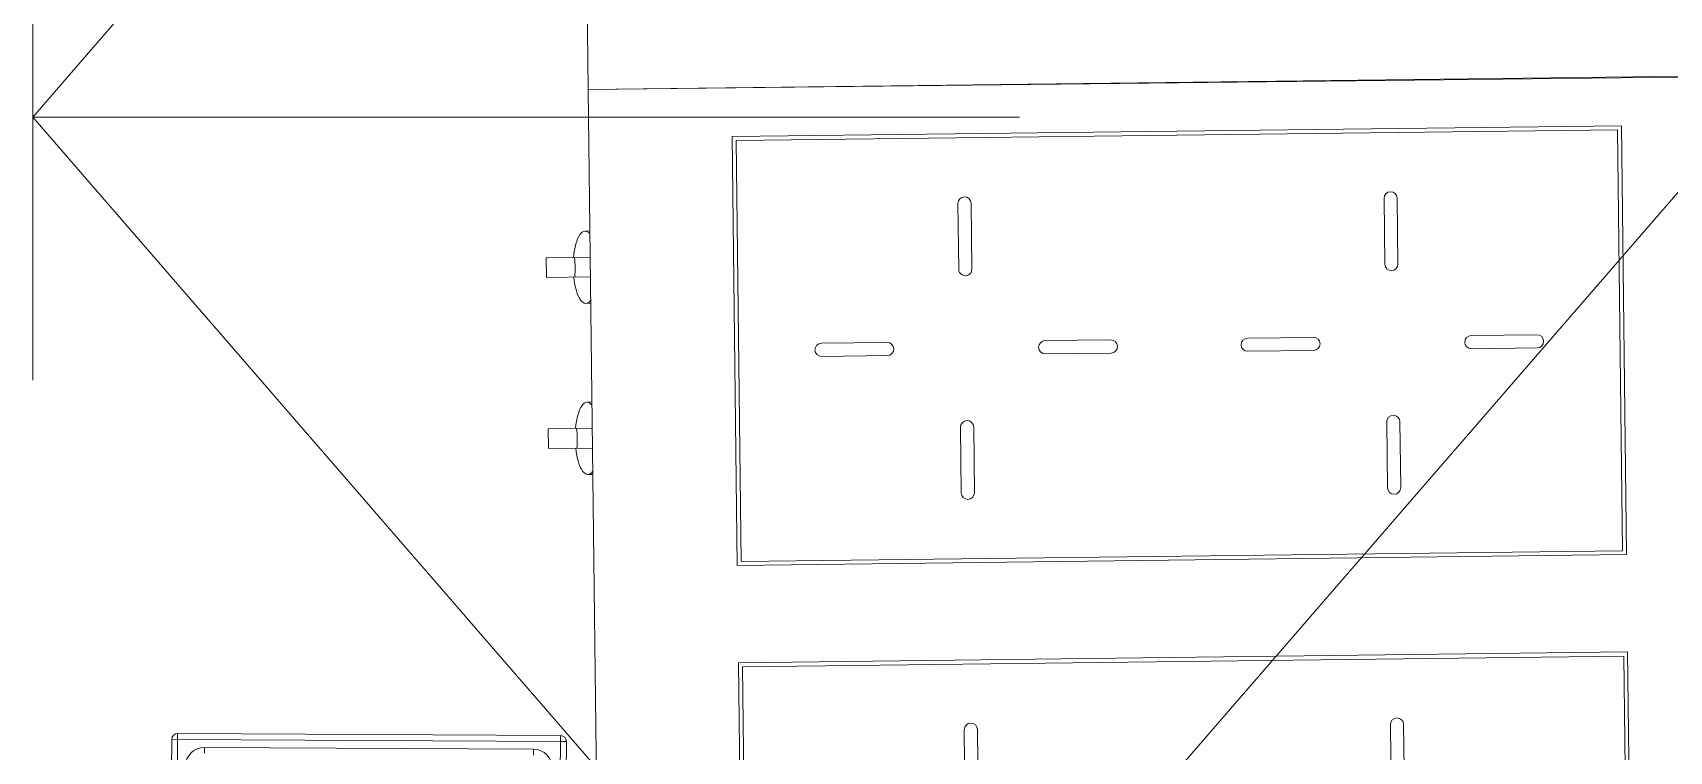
# Model space of a CAD drawing. Header units: millimetres. Extents: x -34838 to 729576, y -214038 to 121482.
# Drawn here: x 574486 to 575730, y -90130 to -89583 of the extents above; entities that cross this region are included whole.
import ezdxf

# ---------------------------------------------------------------- set-up
doc = ezdxf.new("R2010")
doc.units = ezdxf.units.MM
doc.header["$MEASUREMENT"] = 0
doc.linetypes.add('ШТРИХОВА 1_2', pattern=[1300, 750, -550])
doc.layers.add('0_Ном._пера__1', color=7, linetype='Continuous', lineweight=13)

msp = doc.modelspace()

# ---------------------------------------------------------------- linework, layer by layer
at = {"layer": '0_Ном._пера__1', "color": 7, "linetype": 'ШТРИХОВА 1_2', "lineweight": 13}
for p, q in [((574486.2, -88147.6), (574486.2, -89647.6)), ((574486.2, -89647.6), (575786.2, -88147.6)), ((574486.2, -91147.6), (574486.2, -89647.6)), ((574486.2, -89647.6), (575786.2, -89647.6)), ((574486.2, -91147.6), (575786.2, -89647.6)), ((574486.2, -89647.6), (575786.2, -91147.6)), ((574486.2, -89647.6), (575786.2, -89647.6))]:
    msp.add_line(p, q, dxfattribs=at)
at = {"layer": '0_Ном._пера__1', "color": 7, "linetype": 'Continuous', "lineweight": 13}
for p, q in [((574591.8, -90120.4), (574591.7, -90144.4)), ((574591.8, -90120.4), (574596.3, -90120.5)), ((574596.2, -90144.5), (574596.3, -90120.5)), ((574596.3, -90116), (574887.3, -90117.6)), ((574596.3, -90116), (574596.3, -90120.5)), ((574887.3, -90122.1), (574596.3, -90120.5)), ((574887.3, -90122.1), (574887.1, -90146.1)), ((574887.3, -90122.1), (574887.3, -90117.6)), ((574887.3, -90122.1), (574891.8, -90122.1)), ((574891.6, -90146.1), (574891.8, -90122.1)), ((574616.8, -90126.6), (574616.7, -90131.1)), ((574616.8, -90126.6), (574866.7, -90128)), ((574866.7, -90132.5), (574866.7, -90128))]:
    msp.add_line(p, q, dxfattribs=at)
for points in [[(574903.8, -89226.7), (575823.7, -89216.2), (575828.2, -89616.2), (574908.3, -89626.7)], [(574918, -90426.6), (575837.9, -90415.5), (575828.2, -89615.5), (574908.3, -89626.7)], [(575693.7, -89654.2), (575697.6, -89980.1), (575021.7, -89988.3), (575017.7, -89662.3)], [(575690.7, -89657.2), (575694.6, -89977.2), (575024.6, -89985.3), (575020.8, -89665.3)], [(575698.5, -90054.1), (575702.5, -90380.1), (575026.5, -90388.3), (575022.6, -90062.3)], [(575695.6, -90057.2), (575699.4, -90377.2), (575029.5, -90385.2), (575025.6, -90065.3)]]:
    msp.add_lwpolyline(points, close=True, dxfattribs=at)
for points in [[(575190, -89763.3), (575189.4, -89713.3, -1), (575199.4, -89713.1), (575200, -89763.1, -1)], [(575514, -89759.4), (575513.3, -89709.4, -1), (575523.3, -89709.2), (575523.9, -89759.2, -1)], [(575459.7, -89825), (575409.7, -89825.6, -1), (575409.6, -89815.6), (575459.6, -89815, -1)], [(575629.7, -89823), (575579.7, -89823.6, -1), (575579.6, -89813.6), (575629.6, -89813, -1)], [(575135.8, -89828.9), (575085.8, -89829.5, -1), (575085.6, -89819.5), (575135.6, -89818.9, -1)], [(575305.8, -89826.9), (575255.8, -89827.5, -1), (575255.6, -89817.5), (575305.6, -89816.9, -1)], [(575516, -89929.3), (575515.4, -89879.3, -1), (575525.4, -89879.2), (575526, -89929.2, -1)], [(575192, -89933.2), (575191.4, -89883.3, -1), (575201.4, -89883.1), (575202, -89933.1, -1)], [(575194.8, -90163.2), (575194.2, -90113.2, -1), (575204.2, -90113.1), (575204.8, -90163.1, -1)], [(575518.8, -90159.3), (575518.2, -90109.3, -1), (575528.2, -90109.2), (575528.8, -90159.2, -1)]]:
    msp.add_lwpolyline(points, format="xyb", close=True, dxfattribs=at)
for points in [[(574909.6, -89734.1), (574905.9, -89734.2)], [(574876.4, -89754.5), (574909.8, -89754.1)], [(574876.4, -89754.5), (574876.6, -89769.5), (574910, -89769.1)], [(574910.3, -89789.1), (574906.6, -89789.2)], [(574911.2, -89864.1), (574907.5, -89864.2)], [(574878.1, -89899.5), (574878, -89884.5), (574911.4, -89884.1)], [(574878.1, -89899.5), (574911.6, -89899.1)], [(574911.8, -89919.1), (574908.2, -89919.2)]]:
    msp.add_lwpolyline(points, dxfattribs=at)
for centre, radius, start, end in [((574830.8, -89762.6), 67.7, 354.3294, 7.0538), ((574832.4, -89892.6), 67.7, 354.3294, 7.0538), ((574596.3, -90120.5), 4.5, 89.6823, 179.6823), ((574887.3, -90122.1), 4.5, 359.6823, 89.6823), ((574616.7, -90141.1), 14.5, 89.6823, 179.6823), ((574866.7, -90142.5), 14.5, 359.6823, 89.6823)]:
    msp.add_arc(centre, radius, start, end, dxfattribs=at)
for centre, major_axis, start_param, end_param in [((574906.3, -89761.7), (0.3, -27.5), 2.735127, 4.436162), ((574906.3, -89761.7), (0.3, -27.5), 4.988616, 6.689651), ((574907.8, -89891.7), (-0.3, 27.5), 5.87672, 7.577755), ((574907.8, -89891.7), (-0.3, 27.5), 1.847023, 3.548058)]:
    msp.add_ellipse(centre, major_axis=major_axis, ratio=0.338182, start_param=start_param, end_param=end_param, dxfattribs=at)

doc.saveas('drawing.dxf')
